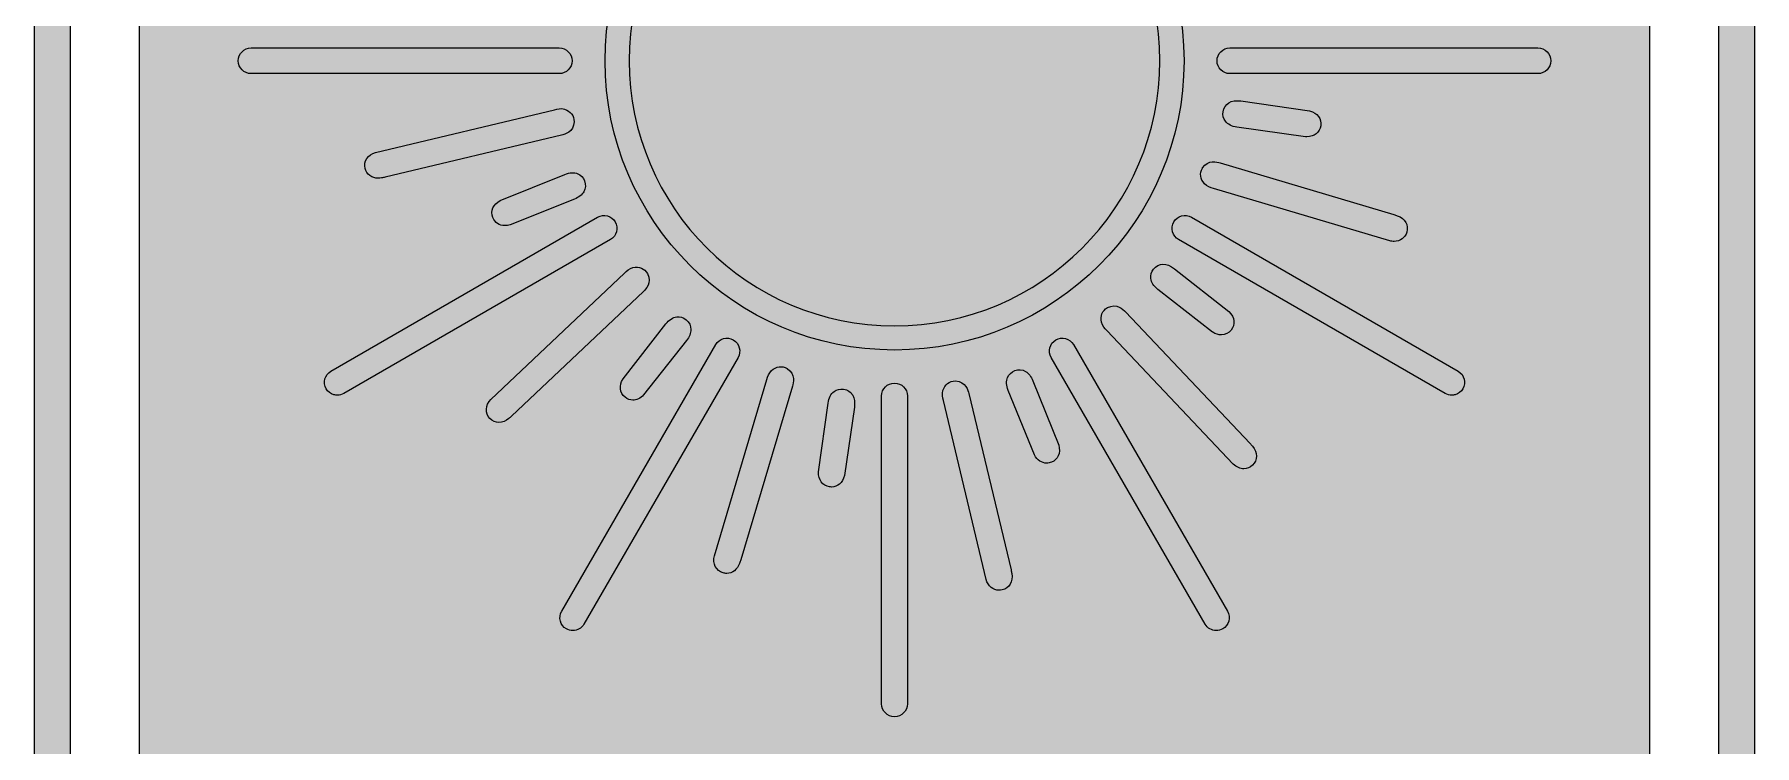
# Model space of a CAD drawing. Header units: inches. Extents: x 2.7 to 9.9, y -12 to 0.
# Drawn here: x 2.73 to 9.88, y -7.77 to -4.81 of the extents above; entities that cross this region are included whole.
import ezdxf

# ---------------------------------------------------------------- set-up
doc = ezdxf.new("R2010")
doc.units = ezdxf.units.IN
doc.header["$MEASUREMENT"] = 0
doc.layers.add('Layer 1', color=7, linetype='Continuous')

# ---------------------------------------------------------------- blocks, each defined once
blk = doc.blocks.new('block 2')
at = {"layer": 'Layer 1', "lineweight": 0}
for points, knots in [([(8.8373, -1.0164), (8.1619, -0.3638), (7.2642, -0.0043), (6.3091, -0.0043), (5.354, -0.0043), (4.4558, -0.3638), (3.7808, -1.0164), (3.1053, -1.6685), (2.7332, -2.5364), (2.7332, -3.4588), (2.7332, -3.4588), (2.7332, -8.5494), (2.7332, -8.5494), (2.7332, -9.4723), (3.1053, -10.3401), (3.7808, -10.9923), (4.4558, -11.6449), (5.354, -12.0043), (6.3091, -12.0043), (7.2642, -12.0043), (8.1619, -11.6449), (8.8373, -10.9923), (9.5128, -10.3401), (9.8844, -9.4723), (9.8844, -8.5494), (9.8844, -8.5494), (9.8844, -3.4588), (9.8844, -3.4588), (9.8844, -2.5364), (9.5128, -1.6685), (8.8373, -1.0164)], [0, 0, 0, 0, 1, 1, 1, 2, 2, 2, 3, 3, 3, 4, 4, 4, 5, 5, 5, 6, 6, 6, 7, 7, 7, 8, 8, 8, 9, 9, 9, 10, 10, 10, 10]), ([(9.736, -8.5494), (9.736, -9.4625), (9.3518, -10.2902), (8.7309, -10.8896), (8.1105, -11.4894), (7.2539, -11.8606), (6.3091, -11.8606), (4.4194, -11.8606), (2.8822, -10.3751), (2.8822, -8.5494), (2.8822, -8.5494), (2.8822, -3.4588), (2.8822, -3.4588), (2.8822, -1.6331), (4.4194, -0.1476), (6.3091, -0.1476), (8.1987, -0.1476), (9.736, -1.6331), (9.736, -3.4588), (9.736, -3.4588), (9.736, -8.5494), (9.736, -8.5494)], [0, 0, 0, 0, 1, 1, 1, 2, 2, 2, 3, 3, 3, 4, 4, 4, 5, 5, 5, 6, 6, 6, 7, 7, 7, 7])]:
    blk.add_open_spline(points, degree=3, knots=knots, dxfattribs=at)
blk = doc.blocks.new('block 3')
at = {"layer": 'Layer 1', "lineweight": 0}
for points in [[(6.3091, -3.7146), (5.6452, -3.7146), (5.1056, -4.2542), (5.1056, -4.9181), (5.1056, -5.5814), (5.6452, -6.121), (6.3091, -6.121), (6.9724, -6.121), (7.5125, -5.5814), (7.5125, -4.9181), (7.5125, -4.2542), (6.9724, -3.7146), (6.3091, -3.7146)], [(6.3091, -6.0207), (5.7008, -6.0207), (5.206, -5.5263), (5.206, -4.9181), (5.206, -4.3098), (5.7008, -3.815), (6.3091, -3.815), (6.9173, -3.815), (7.4117, -4.3098), (7.4117, -4.9181), (7.4117, -5.5263), (6.9173, -6.0207), (6.3091, -6.0207)]]:
    blk.add_open_spline(points, degree=3, knots=[0, 0, 0, 0, 1, 1, 1, 2, 2, 2, 3, 3, 3, 4, 4, 4, 4], dxfattribs=at)

msp = doc.modelspace()

# ---------------------------------------------------------------- hatches: boundary and pattern name
at = {"layer": 'Layer 1', "true_color": 0xa16e58}
h = msp.add_hatch(color=35, dxfattribs=at)
h.dxf.hatch_style = 2
edge = h.paths.add_edge_path()
edge.add_spline(control_points=[(8.8373, -1.0164), (8.1619, -0.3638), (7.2642, -0.0043), (6.3091, -0.0043), (5.354, -0.0043), (4.4558, -0.3638), (3.7808, -1.0164), (3.1053, -1.6685), (2.7332, -2.5364), (2.7332, -3.4588), (2.7332, -3.4588), (2.7332, -8.5494), (2.7332, -8.5494), (2.7332, -9.4723), (3.1053, -10.3401), (3.7808, -10.9923), (4.4558, -11.6449), (5.354, -12.0043), (6.3091, -12.0043), (7.2642, -12.0043), (8.1619, -11.6449), (8.8373, -10.9923), (9.5128, -10.3401), (9.8844, -9.4723), (9.8844, -8.5494), (9.8844, -8.5494), (9.8844, -3.4588), (9.8844, -3.4588), (9.8844, -2.5364), (9.5128, -1.6685), (8.8373, -1.0164)], knot_values=[0, 0, 0, 0, 1, 1, 1, 2, 2, 2, 3, 3, 3, 4, 4, 4, 5, 5, 5, 6, 6, 6, 7, 7, 7, 8, 8, 8, 9, 9, 9, 10, 10, 10, 10], degree=3, periodic=1)
edge = h.paths.add_edge_path()
edge.add_spline(control_points=[(9.736, -8.5494), (9.736, -9.4625), (9.3518, -10.2902), (8.7309, -10.8896), (8.1105, -11.4894), (7.2539, -11.8606), (6.3091, -11.8606), (4.4194, -11.8606), (2.8822, -10.3751), (2.8822, -8.5494), (2.8822, -8.5494), (2.8822, -3.4588), (2.8822, -3.4588), (2.8822, -1.6331), (4.4194, -0.1476), (6.3091, -0.1476), (8.1987, -0.1476), (9.736, -1.6331), (9.736, -3.4588), (9.736, -3.4588), (9.736, -8.5494), (9.736, -8.5494)], knot_values=[0, 0, 0, 0, 1, 1, 1, 2, 2, 2, 3, 3, 3, 4, 4, 4, 5, 5, 5, 6, 6, 6, 7, 7, 7, 7], degree=3, periodic=1)
h = msp.add_hatch(color=35, dxfattribs=at)
h.dxf.hatch_style = 2
edge = h.paths.add_edge_path()
edge.add_spline(control_points=[(9.4484, -3.6054), (9.4484, -3.6054), (9.4484, -8.4033), (9.4484, -8.4033), (9.4484, -10.1371), (8.0428, -11.5427), (6.3091, -11.5427), (5.9361, -11.5427), (5.578, -11.4778), (5.2461, -11.3583), (4.8143, -11.2028), (4.4269, -10.9559), (4.1066, -10.6408), (3.5278, -10.0713), (3.1692, -9.2791), (3.1692, -8.4033), (3.1692, -8.4033), (3.1692, -3.6054), (3.1692, -3.6054), (3.1692, -1.8716), (4.5748, -0.466), (6.3091, -0.466), (7.1759, -0.466), (7.9607, -0.8175), (8.5288, -1.3857), (9.0969, -1.9538), (9.4484, -2.7385), (9.4484, -3.6054)], knot_values=[0, 0, 0, 0, 1, 1, 1, 2, 2, 2, 3, 3, 3, 4, 4, 4, 5, 5, 5, 6, 6, 6, 7, 7, 7, 8, 8, 8, 9, 9, 9, 9], degree=3, periodic=1)
at = {"layer": 'Layer 1', "true_color": 0xf8efe3}
h = msp.add_hatch(color=7, dxfattribs=at)
h.dxf.hatch_style = 2
edge = h.paths.add_edge_path()
edge.add_spline(control_points=[(6.3091, -3.7146), (5.6452, -3.7146), (5.1056, -4.2542), (5.1056, -4.9181), (5.1056, -5.5814), (5.6452, -6.121), (6.3091, -6.121), (6.9724, -6.121), (7.5125, -5.5814), (7.5125, -4.9181), (7.5125, -4.2542), (6.9724, -3.7146), (6.3091, -3.7146)], knot_values=[0, 0, 0, 0, 1, 1, 1, 2, 2, 2, 3, 3, 3, 4, 4, 4, 4], degree=3, periodic=1)
edge = h.paths.add_edge_path()
edge.add_spline(control_points=[(6.3091, -6.0207), (5.7008, -6.0207), (5.206, -5.5263), (5.206, -4.9181), (5.206, -4.3098), (5.7008, -3.815), (6.3091, -3.815), (6.9173, -3.815), (7.4117, -4.3098), (7.4117, -4.9181), (7.4117, -5.5263), (6.9173, -6.0207), (6.3091, -6.0207)], knot_values=[0, 0, 0, 0, 1, 1, 1, 2, 2, 2, 3, 3, 3, 4, 4, 4, 4], degree=3, periodic=1)
h = msp.add_hatch(color=7, dxfattribs=at)
h.dxf.hatch_style = 2
edge = h.paths.add_edge_path()
edge.add_spline(control_points=[(4.9683, -4.9179), (4.9683, -4.8884), (4.9443, -4.8644), (4.9148, -4.8644), (4.9148, -4.8644), (3.6342, -4.8644), (3.6342, -4.8644), (3.6047, -4.8644), (3.5807, -4.8884), (3.5807, -4.9179), (3.5807, -4.9475), (3.6047, -4.9715), (3.6342, -4.9715), (3.6342, -4.9715), (4.9148, -4.9715), (4.9148, -4.9715), (4.9443, -4.9715), (4.9683, -4.9475), (4.9683, -4.9179)], knot_values=[0, 0, 0, 0, 1, 1, 1, 2, 2, 2, 3, 3, 3, 4, 4, 4, 5, 5, 5, 6, 6, 6, 6], degree=3, periodic=1)
h = msp.add_hatch(color=7, dxfattribs=at)
h.dxf.hatch_style = 2
edge = h.paths.add_edge_path()
edge.add_spline(control_points=[(8.9837, -4.8644), (8.9837, -4.8644), (7.7032, -4.8644), (7.7032, -4.8644), (7.6736, -4.8644), (7.6496, -4.8884), (7.6496, -4.9179), (7.6496, -4.9475), (7.6736, -4.9715), (7.7032, -4.9715), (7.7032, -4.9715), (8.9837, -4.9715), (8.9837, -4.9715), (9.0133, -4.9715), (9.0373, -4.9475), (9.0373, -4.9179), (9.0373, -4.8884), (9.0133, -4.8644), (8.9837, -4.8644)], knot_values=[0, 0, 0, 0, 1, 1, 1, 2, 2, 2, 3, 3, 3, 4, 4, 4, 5, 5, 5, 6, 6, 6, 6], degree=3, periodic=1)
h = msp.add_hatch(color=7, dxfattribs=at)
h.dxf.hatch_style = 2
edge = h.paths.add_edge_path()
edge.add_spline(control_points=[(4.9772, -5.1714), (4.9767, -5.1454), (4.9629, -5.1274), (4.9373, -5.1193), (4.9218, -5.1143), (4.9079, -5.1181), (4.8956, -5.1214), (4.8956, -5.1214), (4.1518, -5.2988), (4.1518, -5.2988), (4.1192, -5.3077), (4.1008, -5.3357), (4.1082, -5.3654), (4.1145, -5.391), (4.1359, -5.4063), (4.1632, -5.4063), (4.1675, -5.4063), (4.172, -5.4059), (4.1766, -5.4052), (4.1815, -5.4043), (4.1865, -5.4034), (4.1914, -5.4022), (4.1914, -5.4022), (4.9248, -5.2268), (4.9248, -5.2268), (4.9371, -5.2238), (4.9747, -5.2148), (4.9772, -5.1714)], knot_values=[0, 0, 0, 0, 1, 1, 1, 2, 2, 2, 3, 3, 3, 4, 4, 4, 5, 5, 5, 6, 6, 6, 7, 7, 7, 8, 8, 8, 9, 9, 9, 9], degree=3, periodic=1)
h = msp.add_hatch(color=7, dxfattribs=at)
h.dxf.hatch_style = 2
edge = h.paths.add_edge_path()
edge.add_spline(control_points=[(7.7325, -5.1941), (7.7325, -5.1941), (8.018, -5.2338), (8.018, -5.2338), (8.018, -5.2338), (8.0192, -5.2339), (8.0192, -5.2339), (8.0205, -5.234), (8.0217, -5.234), (8.023, -5.234), (8.0538, -5.234), (8.0769, -5.2159), (8.0811, -5.1882), (8.0855, -5.1591), (8.0677, -5.1348), (8.0342, -5.1261), (8.0342, -5.1261), (7.749, -5.0851), (7.749, -5.0851), (7.7087, -5.0792), (7.6796, -5.0968), (7.6749, -5.1297), (7.6728, -5.1446), (7.676, -5.1583), (7.6843, -5.1693), (7.6943, -5.1825), (7.7109, -5.1911), (7.7325, -5.1941)], knot_values=[0, 0, 0, 0, 1, 1, 1, 2, 2, 2, 3, 3, 3, 4, 4, 4, 5, 5, 5, 6, 6, 6, 7, 7, 7, 8, 8, 8, 9, 9, 9, 9], degree=3, periodic=1)
h = msp.add_hatch(color=7, dxfattribs=at)
h.dxf.hatch_style = 2
edge = h.paths.add_edge_path()
edge.add_spline(control_points=[(7.5896, -5.3634), (7.5896, -5.3634), (7.589, -5.3643), (7.589, -5.3643), (7.5765, -5.3871), (7.5795, -5.4096), (7.5976, -5.4294), (7.6086, -5.4415), (7.6226, -5.4452), (7.6349, -5.4485), (7.6349, -5.4485), (8.3675, -5.6667), (8.3675, -5.6667), (8.3737, -5.6683), (8.3798, -5.6691), (8.3857, -5.6691), (8.4108, -5.6691), (8.4318, -5.6547), (8.4387, -5.6308), (8.4471, -5.6015), (8.4312, -5.5739), (8.3992, -5.5622), (8.3945, -5.5605), (8.3898, -5.5588), (8.385, -5.5573), (8.385, -5.5573), (7.6622, -5.3425), (7.6622, -5.3425), (7.65, -5.3389), (7.6129, -5.328), (7.5896, -5.3634)], knot_values=[0, 0, 0, 0, 1, 1, 1, 2, 2, 2, 3, 3, 3, 4, 4, 4, 5, 5, 5, 6, 6, 6, 7, 7, 7, 8, 8, 8, 9, 9, 9, 10, 10, 10, 10], degree=3, periodic=1)
h = msp.add_hatch(color=7, dxfattribs=at)
h.dxf.hatch_style = 2
edge = h.paths.add_edge_path()
edge.add_spline(control_points=[(4.6894, -5.6033), (4.6962, -5.6033), (4.7033, -5.6023), (4.7108, -5.6003), (4.7108, -5.6003), (4.9783, -5.4932), (4.9783, -5.4932), (4.9961, -5.4861), (5.0095, -5.4756), (5.0171, -5.4629), (5.0253, -5.4491), (5.0264, -5.433), (5.0202, -5.4175), (5.0146, -5.4035), (5.0049, -5.3933), (4.9923, -5.3879), (4.977, -5.3814), (4.9583, -5.3824), (4.9381, -5.3906), (4.9381, -5.3906), (4.6699, -5.4994), (4.6699, -5.4994), (4.6409, -5.5145), (4.6285, -5.5428), (4.6392, -5.5699), (4.6475, -5.5913), (4.666, -5.6033), (4.6894, -5.6033)], knot_values=[0, 0, 0, 0, 1, 1, 1, 2, 2, 2, 3, 3, 3, 4, 4, 4, 5, 5, 5, 6, 6, 6, 7, 7, 7, 8, 8, 8, 9, 9, 9, 9], degree=3, periodic=1)
h = msp.add_hatch(color=7, dxfattribs=at)
h.dxf.hatch_style = 2
edge = h.paths.add_edge_path()
edge.add_spline(control_points=[(5.148, -5.5883), (5.1332, -5.5627), (5.1004, -5.5538), (5.0748, -5.5687), (5.0748, -5.5687), (3.9658, -6.2089), (3.9658, -6.2089), (3.9402, -6.2237), (3.9314, -6.2565), (3.9462, -6.2821), (3.9533, -6.2945), (3.9649, -6.3034), (3.9787, -6.3071), (3.9833, -6.3083), (3.988, -6.3089), (3.9927, -6.3089), (4.0019, -6.3089), (4.0111, -6.3065), (4.0194, -6.3017), (4.0194, -6.3017), (5.1283, -5.6614), (5.1283, -5.6614), (5.1539, -5.6467), (5.1627, -5.6138), (5.148, -5.5883)], knot_values=[0, 0, 0, 0, 1, 1, 1, 2, 2, 2, 3, 3, 3, 4, 4, 4, 5, 5, 5, 6, 6, 6, 7, 7, 7, 8, 8, 8, 8], degree=3, periodic=1)
h = msp.add_hatch(color=7, dxfattribs=at)
h.dxf.hatch_style = 2
edge = h.paths.add_edge_path()
edge.add_spline(control_points=[(8.6522, -6.2089), (8.6522, -6.2089), (7.5432, -5.5687), (7.5432, -5.5687), (7.5308, -5.5615), (7.5163, -5.5597), (7.5025, -5.5633), (7.4887, -5.567), (7.4772, -5.5759), (7.47, -5.5883), (7.4553, -5.6138), (7.464, -5.6467), (7.4896, -5.6614), (7.4896, -5.6614), (8.5986, -6.3017), (8.5986, -6.3017), (8.6069, -6.3065), (8.616, -6.3089), (8.6253, -6.3089), (8.63, -6.3089), (8.6346, -6.3083), (8.6393, -6.3071), (8.6531, -6.3034), (8.6646, -6.2945), (8.6718, -6.2821), (8.6865, -6.2566), (8.6777, -6.2237), (8.6522, -6.2089)], knot_values=[0, 0, 0, 0, 1, 1, 1, 2, 2, 2, 3, 3, 3, 4, 4, 4, 5, 5, 5, 6, 6, 6, 7, 7, 7, 8, 8, 8, 9, 9, 9, 9], degree=3, periodic=1)
h = msp.add_hatch(color=7, dxfattribs=at)
h.dxf.hatch_style = 2
edge = h.paths.add_edge_path()
edge.add_spline(control_points=[(5.2824, -5.8033), (5.2689, -5.7811), (5.248, -5.7724), (5.2217, -5.7782), (5.2058, -5.7817), (5.1956, -5.7919), (5.1866, -5.8009), (5.1866, -5.8009), (4.6313, -6.3263), (4.6313, -6.3263), (4.6074, -6.3504), (4.6055, -6.3838), (4.6268, -6.4059), (4.6374, -6.4169), (4.6507, -6.4224), (4.6646, -6.4224), (4.6784, -6.4224), (4.6929, -6.4169), (4.7059, -6.406), (4.7059, -6.406), (4.706, -6.406), (4.706, -6.406), (4.7098, -6.4028), (4.7136, -6.3996), (4.7172, -6.3962), (4.7172, -6.3962), (5.2647, -5.8775), (5.2647, -5.8775), (5.2739, -5.8688), (5.3019, -5.8421), (5.2824, -5.8033)], knot_values=[0, 0, 0, 0, 1, 1, 1, 2, 2, 2, 3, 3, 3, 4, 4, 4, 5, 5, 5, 6, 6, 6, 7, 7, 7, 8, 8, 8, 9, 9, 9, 10, 10, 10, 10], degree=3, periodic=1)
h = msp.add_hatch(color=7, dxfattribs=at)
h.dxf.hatch_style = 2
edge = h.paths.add_edge_path()
edge.add_spline(control_points=[(7.3743, -5.8233), (7.3764, -5.8397), (7.3866, -5.8555), (7.4037, -5.8688), (7.4037, -5.8688), (7.6311, -6.046), (7.6311, -6.046), (7.6311, -6.046), (7.6321, -6.0467), (7.6321, -6.0467), (7.6438, -6.0542), (7.6561, -6.0579), (7.6677, -6.0579), (7.6835, -6.0579), (7.6981, -6.0511), (7.7085, -6.0381), (7.7269, -6.015), (7.7236, -5.9851), (7.699, -5.9609), (7.699, -5.9609), (7.4725, -5.7827), (7.4725, -5.7827), (7.4406, -5.7576), (7.4066, -5.7581), (7.386, -5.7843), (7.3767, -5.7961), (7.3727, -5.8096), (7.3743, -5.8233)], knot_values=[0, 0, 0, 0, 1, 1, 1, 2, 2, 2, 3, 3, 3, 4, 4, 4, 5, 5, 5, 6, 6, 6, 7, 7, 7, 8, 8, 8, 9, 9, 9, 9], degree=3, periodic=1)
h = msp.add_hatch(color=7, dxfattribs=at)
h.dxf.hatch_style = 2
edge = h.paths.add_edge_path()
edge.add_spline(control_points=[(7.7872, -6.5097), (7.7872, -6.5097), (7.2686, -5.9622), (7.2686, -5.9622), (7.2598, -5.953), (7.2331, -5.9251), (7.1943, -5.9445), (7.1721, -5.958), (7.1634, -5.979), (7.1692, -6.0051), (7.1727, -6.0211), (7.1829, -6.0313), (7.1919, -6.0404), (7.1919, -6.0404), (7.7174, -6.5957), (7.7174, -6.5957), (7.7302, -6.6084), (7.7458, -6.6149), (7.7609, -6.6149), (7.774, -6.6149), (7.7867, -6.61), (7.7969, -6.6001), (7.8189, -6.579), (7.8189, -6.5472), (7.7971, -6.521), (7.7939, -6.5171), (7.7906, -6.5134), (7.7872, -6.5097)], knot_values=[0, 0, 0, 0, 1, 1, 1, 2, 2, 2, 3, 3, 3, 4, 4, 4, 5, 5, 5, 6, 6, 6, 7, 7, 7, 8, 8, 8, 9, 9, 9, 9], degree=3, periodic=1)
h = msp.add_hatch(color=7, dxfattribs=at)
h.dxf.hatch_style = 2
edge = h.paths.add_edge_path()
edge.add_spline(control_points=[(5.4037, -5.9833), (5.3872, -5.9854), (5.3714, -5.9955), (5.3581, -6.0127), (5.3581, -6.0127), (5.1802, -6.2411), (5.1802, -6.2411), (5.1626, -6.2686), (5.1661, -6.2993), (5.1889, -6.3175), (5.1987, -6.3253), (5.2097, -6.3292), (5.2211, -6.3292), (5.2363, -6.3292), (5.2521, -6.3221), (5.266, -6.308), (5.266, -6.308), (5.4442, -6.0815), (5.4442, -6.0815), (5.4561, -6.0664), (5.4624, -6.0506), (5.4626, -6.0358), (5.4628, -6.0198), (5.4557, -6.0053), (5.4426, -5.995), (5.4308, -5.9856), (5.4172, -5.9815), (5.4037, -5.9833)], knot_values=[0, 0, 0, 0, 1, 1, 1, 2, 2, 2, 3, 3, 3, 4, 4, 4, 5, 5, 5, 6, 6, 6, 7, 7, 7, 8, 8, 8, 9, 9, 9, 9], degree=3, periodic=1)
h = msp.add_hatch(color=7, dxfattribs=at)
h.dxf.hatch_style = 2
edge = h.paths.add_edge_path()
edge.add_spline(control_points=[(5.6636, -6.1115), (5.6599, -6.0977), (5.651, -6.0861), (5.6387, -6.079), (5.6131, -6.0642), (5.5803, -6.073), (5.5655, -6.0986), (5.5655, -6.0986), (4.9252, -7.2076), (4.9252, -7.2076), (4.9181, -7.22), (4.9162, -7.2344), (4.9199, -7.2482), (4.9236, -7.262), (4.9324, -7.2736), (4.9448, -7.2807), (4.9532, -7.2856), (4.9624, -7.2879), (4.9715, -7.2879), (4.99, -7.2879), (5.0081, -7.2783), (5.018, -7.2611), (5.018, -7.2611), (5.6583, -6.1521), (5.6583, -6.1521), (5.6654, -6.1397), (5.6673, -6.1253), (5.6636, -6.1115)], knot_values=[0, 0, 0, 0, 1, 1, 1, 2, 2, 2, 3, 3, 3, 4, 4, 4, 5, 5, 5, 6, 6, 6, 7, 7, 7, 8, 8, 8, 9, 9, 9, 9], degree=3, periodic=1)
h = msp.add_hatch(color=7, dxfattribs=at)
h.dxf.hatch_style = 2
edge = h.paths.add_edge_path()
edge.add_spline(control_points=[(7.0525, -6.0986), (7.0377, -6.073), (7.0049, -6.0641), (6.9793, -6.079), (6.9669, -6.0861), (6.9581, -6.0977), (6.9543, -6.1115), (6.9506, -6.1253), (6.9525, -6.1397), (6.9597, -6.1521), (6.9597, -6.1521), (7.6, -7.2611), (7.6, -7.2611), (7.6099, -7.2783), (7.6279, -7.2879), (7.6464, -7.2879), (7.6555, -7.2879), (7.6647, -7.2856), (7.6731, -7.2807), (7.6855, -7.2736), (7.6944, -7.262), (7.6981, -7.2482), (7.7018, -7.2344), (7.6999, -7.22), (7.6928, -7.2076), (7.6928, -7.2076), (7.0525, -6.0986), (7.0525, -6.0986)], knot_values=[0, 0, 0, 0, 1, 1, 1, 2, 2, 2, 3, 3, 3, 4, 4, 4, 5, 5, 5, 6, 6, 6, 7, 7, 7, 8, 8, 8, 9, 9, 9, 9], degree=3, periodic=1)
h = msp.add_hatch(color=7, dxfattribs=at)
h.dxf.hatch_style = 2
edge = h.paths.add_edge_path()
edge.add_spline(control_points=[(5.8626, -6.198), (5.8398, -6.1855), (5.8173, -6.1884), (5.7975, -6.2065), (5.7855, -6.2175), (5.7817, -6.2315), (5.7784, -6.2438), (5.7784, -6.2438), (5.5602, -6.9765), (5.5602, -6.9765), (5.5516, -7.0093), (5.5667, -7.0392), (5.5962, -7.0476), (5.6014, -7.0491), (5.6066, -7.0499), (5.6116, -7.0499), (5.6348, -7.0499), (5.6551, -7.0345), (5.6648, -7.0082), (5.6665, -7.0035), (5.6681, -6.9988), (5.6696, -6.994), (5.6696, -6.994), (5.8844, -6.2711), (5.8844, -6.2711), (5.888, -6.2589), (5.899, -6.2218), (5.8626, -6.198)], knot_values=[0, 0, 0, 0, 1, 1, 1, 2, 2, 2, 3, 3, 3, 4, 4, 4, 5, 5, 5, 6, 6, 6, 7, 7, 7, 8, 8, 8, 9, 9, 9, 9], degree=3, periodic=1)
h = msp.add_hatch(color=7, dxfattribs=at)
h.dxf.hatch_style = 2
edge = h.paths.add_edge_path()
edge.add_spline(control_points=[(6.8843, -6.2486), (6.8771, -6.2308), (6.8666, -6.2174), (6.8539, -6.2098), (6.8401, -6.2017), (6.824, -6.2005), (6.8085, -6.2068), (6.7945, -6.2123), (6.7843, -6.222), (6.7789, -6.2347), (6.7725, -6.2499), (6.7734, -6.2687), (6.7816, -6.2888), (6.7816, -6.2888), (6.8905, -6.5571), (6.8905, -6.5571), (6.9019, -6.5791), (6.9211, -6.5915), (6.9415, -6.5915), (6.9479, -6.5915), (6.9545, -6.5903), (6.961, -6.5878), (6.9884, -6.577), (7.0005, -6.5495), (6.9913, -6.5162), (6.9913, -6.5162), (6.8843, -6.2486), (6.8843, -6.2486)], knot_values=[0, 0, 0, 0, 1, 1, 1, 2, 2, 2, 3, 3, 3, 4, 4, 4, 5, 5, 5, 6, 6, 6, 7, 7, 7, 8, 8, 8, 9, 9, 9, 9], degree=3, periodic=1)
h = msp.add_hatch(color=7, dxfattribs=at)
h.dxf.hatch_style = 2
edge = h.paths.add_edge_path()
edge.add_spline(control_points=[(6.0972, -6.2839), (6.0823, -6.2818), (6.0686, -6.285), (6.0576, -6.2933), (6.0444, -6.3032), (6.0358, -6.3199), (6.0329, -6.3415), (6.0329, -6.3415), (5.993, -6.6282), (5.993, -6.6282), (5.9915, -6.6608), (6.0099, -6.6857), (6.0387, -6.69), (6.0417, -6.6905), (6.0446, -6.6907), (6.0474, -6.6907), (6.0726, -6.6907), (6.093, -6.6733), (6.1008, -6.6432), (6.1008, -6.6432), (6.1419, -6.358), (6.1419, -6.358), (6.1446, -6.339), (6.1422, -6.3221), (6.135, -6.3092), (6.1271, -6.2952), (6.1137, -6.2862), (6.0972, -6.2839)], knot_values=[0, 0, 0, 0, 1, 1, 1, 2, 2, 2, 3, 3, 3, 4, 4, 4, 5, 5, 5, 6, 6, 6, 7, 7, 7, 8, 8, 8, 9, 9, 9, 9], degree=3, periodic=1)
h = msp.add_hatch(color=7, dxfattribs=at)
h.dxf.hatch_style = 2
edge = h.paths.add_edge_path()
edge.add_spline(control_points=[(6.309, -6.2586), (6.2794, -6.2586), (6.2554, -6.2826), (6.2554, -6.3121), (6.2554, -6.3121), (6.2554, -7.5927), (6.2554, -7.5927), (6.2554, -7.6222), (6.2794, -7.6463), (6.309, -7.6463), (6.3385, -7.6463), (6.3625, -7.6222), (6.3625, -7.5927), (6.3625, -7.5927), (6.3625, -6.3121), (6.3625, -6.3121), (6.3625, -6.2826), (6.3385, -6.2586), (6.309, -6.2586)], knot_values=[0, 0, 0, 0, 1, 1, 1, 2, 2, 2, 3, 3, 3, 4, 4, 4, 5, 5, 5, 6, 6, 6, 6], degree=3, periodic=1)
h = msp.add_hatch(color=7, dxfattribs=at)
h.dxf.hatch_style = 2
edge = h.paths.add_edge_path()
edge.add_spline(control_points=[(6.7932, -7.0356), (6.7932, -7.0356), (6.6179, -6.3022), (6.6179, -6.3022), (6.6179, -6.3022), (6.6178, -6.3021), (6.6178, -6.3021), (6.6149, -6.2898), (6.6058, -6.2522), (6.5624, -6.2497), (6.5364, -6.2502), (6.5184, -6.264), (6.5103, -6.2896), (6.5054, -6.3052), (6.5091, -6.3191), (6.5124, -6.3314), (6.5124, -6.3314), (6.6898, -7.0751), (6.6898, -7.0751), (6.6974, -7.1029), (6.7188, -7.1204), (6.7434, -7.1204), (6.7477, -7.1204), (6.7521, -7.1198), (6.7565, -7.1187), (6.7861, -7.1114), (6.802, -7.0838), (6.7962, -7.0503), (6.7953, -7.0453), (6.7944, -7.0404), (6.7932, -7.0356)], knot_values=[0, 0, 0, 0, 1, 1, 1, 2, 2, 2, 3, 3, 3, 4, 4, 4, 5, 5, 5, 6, 6, 6, 7, 7, 7, 8, 8, 8, 9, 9, 9, 10, 10, 10, 10], degree=3, periodic=1)

# ---------------------------------------------------------------- linework, layer by layer
at = {"layer": 'Layer 1', "lineweight": 0}
for points, knots in [([(9.4484, -3.6054), (9.4484, -3.6054), (9.4484, -8.4033), (9.4484, -8.4033), (9.4484, -10.1371), (8.0428, -11.5427), (6.3091, -11.5427), (5.9361, -11.5427), (5.578, -11.4778), (5.2461, -11.3583), (4.8143, -11.2028), (4.4269, -10.9559), (4.1066, -10.6408), (3.5278, -10.0713), (3.1692, -9.2791), (3.1692, -8.4033), (3.1692, -8.4033), (3.1692, -3.6054), (3.1692, -3.6054), (3.1692, -1.8716), (4.5748, -0.466), (6.3091, -0.466), (7.1759, -0.466), (7.9607, -0.8175), (8.5288, -1.3857), (9.0969, -1.9538), (9.4484, -2.7385), (9.4484, -3.6054)], [0, 0, 0, 0, 1, 1, 1, 2, 2, 2, 3, 3, 3, 4, 4, 4, 5, 5, 5, 6, 6, 6, 7, 7, 7, 8, 8, 8, 9, 9, 9, 9]), ([(4.9683, -4.9179), (4.9683, -4.8884), (4.9443, -4.8644), (4.9148, -4.8644), (4.9148, -4.8644), (3.6342, -4.8644), (3.6342, -4.8644), (3.6047, -4.8644), (3.5807, -4.8884), (3.5807, -4.9179), (3.5807, -4.9475), (3.6047, -4.9715), (3.6342, -4.9715), (3.6342, -4.9715), (4.9148, -4.9715), (4.9148, -4.9715), (4.9443, -4.9715), (4.9683, -4.9475), (4.9683, -4.9179)], [0, 0, 0, 0, 1, 1, 1, 2, 2, 2, 3, 3, 3, 4, 4, 4, 5, 5, 5, 6, 6, 6, 6]), ([(8.9837, -4.8644), (8.9837, -4.8644), (7.7032, -4.8644), (7.7032, -4.8644), (7.6736, -4.8644), (7.6496, -4.8884), (7.6496, -4.9179), (7.6496, -4.9475), (7.6736, -4.9715), (7.7032, -4.9715), (7.7032, -4.9715), (8.9837, -4.9715), (8.9837, -4.9715), (9.0133, -4.9715), (9.0373, -4.9475), (9.0373, -4.9179), (9.0373, -4.8884), (9.0133, -4.8644), (8.9837, -4.8644)], [0, 0, 0, 0, 1, 1, 1, 2, 2, 2, 3, 3, 3, 4, 4, 4, 5, 5, 5, 6, 6, 6, 6]), ([(4.9772, -5.1714), (4.9767, -5.1454), (4.9629, -5.1274), (4.9373, -5.1193), (4.9218, -5.1143), (4.9079, -5.1181), (4.8956, -5.1214), (4.8956, -5.1214), (4.1518, -5.2988), (4.1518, -5.2988), (4.1192, -5.3077), (4.1008, -5.3357), (4.1082, -5.3654), (4.1145, -5.391), (4.1359, -5.4063), (4.1632, -5.4063), (4.1675, -5.4063), (4.172, -5.4059), (4.1766, -5.4052), (4.1815, -5.4043), (4.1865, -5.4034), (4.1914, -5.4022), (4.1914, -5.4022), (4.9248, -5.2268), (4.9248, -5.2268), (4.9371, -5.2238), (4.9747, -5.2148), (4.9772, -5.1714)], [0, 0, 0, 0, 1, 1, 1, 2, 2, 2, 3, 3, 3, 4, 4, 4, 5, 5, 5, 6, 6, 6, 7, 7, 7, 8, 8, 8, 9, 9, 9, 9]), ([(7.7325, -5.1941), (7.7325, -5.1941), (8.018, -5.2338), (8.018, -5.2338), (8.018, -5.2338), (8.0192, -5.2339), (8.0192, -5.2339), (8.0205, -5.234), (8.0217, -5.234), (8.023, -5.234), (8.0538, -5.234), (8.0769, -5.2159), (8.0811, -5.1882), (8.0855, -5.1591), (8.0677, -5.1348), (8.0342, -5.1261), (8.0342, -5.1261), (7.749, -5.0851), (7.749, -5.0851), (7.7087, -5.0792), (7.6796, -5.0968), (7.6749, -5.1297), (7.6728, -5.1446), (7.676, -5.1583), (7.6843, -5.1693), (7.6943, -5.1825), (7.7109, -5.1911), (7.7325, -5.1941)], [0, 0, 0, 0, 1, 1, 1, 2, 2, 2, 3, 3, 3, 4, 4, 4, 5, 5, 5, 6, 6, 6, 7, 7, 7, 8, 8, 8, 9, 9, 9, 9]), ([(7.5896, -5.3634), (7.5896, -5.3634), (7.589, -5.3643), (7.589, -5.3643), (7.5765, -5.3871), (7.5795, -5.4096), (7.5976, -5.4294), (7.6086, -5.4415), (7.6226, -5.4452), (7.6349, -5.4485), (7.6349, -5.4485), (8.3675, -5.6667), (8.3675, -5.6667), (8.3737, -5.6683), (8.3798, -5.6691), (8.3857, -5.6691), (8.4108, -5.6691), (8.4318, -5.6547), (8.4387, -5.6308), (8.4471, -5.6015), (8.4312, -5.5739), (8.3992, -5.5622), (8.3945, -5.5605), (8.3898, -5.5588), (8.385, -5.5573), (8.385, -5.5573), (7.6622, -5.3425), (7.6622, -5.3425), (7.65, -5.3389), (7.6129, -5.328), (7.5896, -5.3634)], [0, 0, 0, 0, 1, 1, 1, 2, 2, 2, 3, 3, 3, 4, 4, 4, 5, 5, 5, 6, 6, 6, 7, 7, 7, 8, 8, 8, 9, 9, 9, 10, 10, 10, 10]), ([(4.6894, -5.6033), (4.6962, -5.6033), (4.7033, -5.6023), (4.7108, -5.6003), (4.7108, -5.6003), (4.9783, -5.4932), (4.9783, -5.4932), (4.9961, -5.4861), (5.0095, -5.4756), (5.0171, -5.4629), (5.0253, -5.4491), (5.0264, -5.433), (5.0202, -5.4175), (5.0146, -5.4035), (5.0049, -5.3933), (4.9923, -5.3879), (4.977, -5.3814), (4.9583, -5.3824), (4.9381, -5.3906), (4.9381, -5.3906), (4.6699, -5.4994), (4.6699, -5.4994), (4.6409, -5.5145), (4.6285, -5.5428), (4.6392, -5.5699), (4.6475, -5.5913), (4.666, -5.6033), (4.6894, -5.6033)], [0, 0, 0, 0, 1, 1, 1, 2, 2, 2, 3, 3, 3, 4, 4, 4, 5, 5, 5, 6, 6, 6, 7, 7, 7, 8, 8, 8, 9, 9, 9, 9]), ([(5.148, -5.5883), (5.1332, -5.5627), (5.1004, -5.5538), (5.0748, -5.5687), (5.0748, -5.5687), (3.9658, -6.2089), (3.9658, -6.2089), (3.9402, -6.2237), (3.9314, -6.2565), (3.9462, -6.2821), (3.9533, -6.2945), (3.9649, -6.3034), (3.9787, -6.3071), (3.9833, -6.3083), (3.988, -6.3089), (3.9927, -6.3089), (4.0019, -6.3089), (4.0111, -6.3065), (4.0194, -6.3017), (4.0194, -6.3017), (5.1283, -5.6614), (5.1283, -5.6614), (5.1539, -5.6467), (5.1627, -5.6138), (5.148, -5.5883)], [0, 0, 0, 0, 1, 1, 1, 2, 2, 2, 3, 3, 3, 4, 4, 4, 5, 5, 5, 6, 6, 6, 7, 7, 7, 8, 8, 8, 8]), ([(8.6522, -6.2089), (8.6522, -6.2089), (7.5432, -5.5687), (7.5432, -5.5687), (7.5308, -5.5615), (7.5163, -5.5597), (7.5025, -5.5633), (7.4887, -5.567), (7.4772, -5.5759), (7.47, -5.5883), (7.4553, -5.6138), (7.464, -5.6467), (7.4896, -5.6614), (7.4896, -5.6614), (8.5986, -6.3017), (8.5986, -6.3017), (8.6069, -6.3065), (8.616, -6.3089), (8.6253, -6.3089), (8.63, -6.3089), (8.6346, -6.3083), (8.6393, -6.3071), (8.6531, -6.3034), (8.6646, -6.2945), (8.6718, -6.2821), (8.6865, -6.2566), (8.6777, -6.2237), (8.6522, -6.2089)], [0, 0, 0, 0, 1, 1, 1, 2, 2, 2, 3, 3, 3, 4, 4, 4, 5, 5, 5, 6, 6, 6, 7, 7, 7, 8, 8, 8, 9, 9, 9, 9]), ([(5.2824, -5.8033), (5.2689, -5.7811), (5.248, -5.7724), (5.2217, -5.7782), (5.2058, -5.7817), (5.1956, -5.7919), (5.1866, -5.8009), (5.1866, -5.8009), (4.6313, -6.3263), (4.6313, -6.3263), (4.6074, -6.3504), (4.6055, -6.3838), (4.6268, -6.4059), (4.6374, -6.4169), (4.6507, -6.4224), (4.6646, -6.4224), (4.6784, -6.4224), (4.6929, -6.4169), (4.7059, -6.406), (4.7059, -6.406), (4.706, -6.406), (4.706, -6.406), (4.7098, -6.4028), (4.7136, -6.3996), (4.7172, -6.3962), (4.7172, -6.3962), (5.2647, -5.8775), (5.2647, -5.8775), (5.2739, -5.8688), (5.3019, -5.8421), (5.2824, -5.8033)], [0, 0, 0, 0, 1, 1, 1, 2, 2, 2, 3, 3, 3, 4, 4, 4, 5, 5, 5, 6, 6, 6, 7, 7, 7, 8, 8, 8, 9, 9, 9, 10, 10, 10, 10]), ([(7.3743, -5.8233), (7.3764, -5.8397), (7.3866, -5.8555), (7.4037, -5.8688), (7.4037, -5.8688), (7.6311, -6.046), (7.6311, -6.046), (7.6311, -6.046), (7.6321, -6.0467), (7.6321, -6.0467), (7.6438, -6.0542), (7.6561, -6.0579), (7.6677, -6.0579), (7.6835, -6.0579), (7.6981, -6.0511), (7.7085, -6.0381), (7.7269, -6.015), (7.7236, -5.9851), (7.699, -5.9609), (7.699, -5.9609), (7.4725, -5.7827), (7.4725, -5.7827), (7.4406, -5.7576), (7.4066, -5.7581), (7.386, -5.7843), (7.3767, -5.7961), (7.3727, -5.8096), (7.3743, -5.8233)], [0, 0, 0, 0, 1, 1, 1, 2, 2, 2, 3, 3, 3, 4, 4, 4, 5, 5, 5, 6, 6, 6, 7, 7, 7, 8, 8, 8, 9, 9, 9, 9]), ([(7.7872, -6.5097), (7.7872, -6.5097), (7.2686, -5.9622), (7.2686, -5.9622), (7.2598, -5.953), (7.2331, -5.9251), (7.1943, -5.9445), (7.1721, -5.958), (7.1634, -5.979), (7.1692, -6.0051), (7.1727, -6.0211), (7.1829, -6.0313), (7.1919, -6.0404), (7.1919, -6.0404), (7.7174, -6.5957), (7.7174, -6.5957), (7.7302, -6.6084), (7.7458, -6.6149), (7.7609, -6.6149), (7.774, -6.6149), (7.7867, -6.61), (7.7969, -6.6001), (7.8189, -6.579), (7.8189, -6.5472), (7.7971, -6.521), (7.7939, -6.5171), (7.7906, -6.5134), (7.7872, -6.5097)], [0, 0, 0, 0, 1, 1, 1, 2, 2, 2, 3, 3, 3, 4, 4, 4, 5, 5, 5, 6, 6, 6, 7, 7, 7, 8, 8, 8, 9, 9, 9, 9]), ([(5.4037, -5.9833), (5.3872, -5.9854), (5.3714, -5.9955), (5.3581, -6.0127), (5.3581, -6.0127), (5.1802, -6.2411), (5.1802, -6.2411), (5.1626, -6.2686), (5.1661, -6.2993), (5.1889, -6.3175), (5.1987, -6.3253), (5.2097, -6.3292), (5.2211, -6.3292), (5.2363, -6.3292), (5.2521, -6.3221), (5.266, -6.308), (5.266, -6.308), (5.4442, -6.0815), (5.4442, -6.0815), (5.4561, -6.0664), (5.4624, -6.0506), (5.4626, -6.0358), (5.4628, -6.0198), (5.4557, -6.0053), (5.4426, -5.995), (5.4308, -5.9856), (5.4172, -5.9815), (5.4037, -5.9833)], [0, 0, 0, 0, 1, 1, 1, 2, 2, 2, 3, 3, 3, 4, 4, 4, 5, 5, 5, 6, 6, 6, 7, 7, 7, 8, 8, 8, 9, 9, 9, 9]), ([(5.6636, -6.1115), (5.6599, -6.0977), (5.651, -6.0861), (5.6387, -6.079), (5.6131, -6.0642), (5.5803, -6.073), (5.5655, -6.0986), (5.5655, -6.0986), (4.9252, -7.2076), (4.9252, -7.2076), (4.9181, -7.22), (4.9162, -7.2344), (4.9199, -7.2482), (4.9236, -7.262), (4.9324, -7.2736), (4.9448, -7.2807), (4.9532, -7.2856), (4.9624, -7.2879), (4.9715, -7.2879), (4.99, -7.2879), (5.0081, -7.2783), (5.018, -7.2611), (5.018, -7.2611), (5.6583, -6.1521), (5.6583, -6.1521), (5.6654, -6.1397), (5.6673, -6.1253), (5.6636, -6.1115)], [0, 0, 0, 0, 1, 1, 1, 2, 2, 2, 3, 3, 3, 4, 4, 4, 5, 5, 5, 6, 6, 6, 7, 7, 7, 8, 8, 8, 9, 9, 9, 9]), ([(7.0525, -6.0986), (7.0377, -6.073), (7.0049, -6.0641), (6.9793, -6.079), (6.9669, -6.0861), (6.9581, -6.0977), (6.9543, -6.1115), (6.9506, -6.1253), (6.9525, -6.1397), (6.9597, -6.1521), (6.9597, -6.1521), (7.6, -7.2611), (7.6, -7.2611), (7.6099, -7.2783), (7.6279, -7.2879), (7.6464, -7.2879), (7.6555, -7.2879), (7.6647, -7.2856), (7.6731, -7.2807), (7.6855, -7.2736), (7.6944, -7.262), (7.6981, -7.2482), (7.7018, -7.2344), (7.6999, -7.22), (7.6928, -7.2076), (7.6928, -7.2076), (7.0525, -6.0986), (7.0525, -6.0986)], [0, 0, 0, 0, 1, 1, 1, 2, 2, 2, 3, 3, 3, 4, 4, 4, 5, 5, 5, 6, 6, 6, 7, 7, 7, 8, 8, 8, 9, 9, 9, 9]), ([(5.8626, -6.198), (5.8398, -6.1855), (5.8173, -6.1884), (5.7975, -6.2065), (5.7855, -6.2175), (5.7817, -6.2315), (5.7784, -6.2438), (5.7784, -6.2438), (5.5602, -6.9765), (5.5602, -6.9765), (5.5516, -7.0093), (5.5667, -7.0392), (5.5962, -7.0476), (5.6014, -7.0491), (5.6066, -7.0499), (5.6116, -7.0499), (5.6348, -7.0499), (5.6551, -7.0345), (5.6648, -7.0082), (5.6665, -7.0035), (5.6681, -6.9988), (5.6696, -6.994), (5.6696, -6.994), (5.8844, -6.2711), (5.8844, -6.2711), (5.888, -6.2589), (5.899, -6.2218), (5.8626, -6.198)], [0, 0, 0, 0, 1, 1, 1, 2, 2, 2, 3, 3, 3, 4, 4, 4, 5, 5, 5, 6, 6, 6, 7, 7, 7, 8, 8, 8, 9, 9, 9, 9]), ([(6.8843, -6.2486), (6.8771, -6.2308), (6.8666, -6.2174), (6.8539, -6.2098), (6.8401, -6.2017), (6.824, -6.2005), (6.8085, -6.2068), (6.7945, -6.2123), (6.7843, -6.222), (6.7789, -6.2347), (6.7725, -6.2499), (6.7734, -6.2687), (6.7816, -6.2888), (6.7816, -6.2888), (6.8905, -6.5571), (6.8905, -6.5571), (6.9019, -6.5791), (6.9211, -6.5915), (6.9415, -6.5915), (6.9479, -6.5915), (6.9545, -6.5903), (6.961, -6.5878), (6.9884, -6.577), (7.0005, -6.5495), (6.9913, -6.5162), (6.9913, -6.5162), (6.8843, -6.2486), (6.8843, -6.2486)], [0, 0, 0, 0, 1, 1, 1, 2, 2, 2, 3, 3, 3, 4, 4, 4, 5, 5, 5, 6, 6, 6, 7, 7, 7, 8, 8, 8, 9, 9, 9, 9]), ([(6.0972, -6.2839), (6.0823, -6.2818), (6.0686, -6.285), (6.0576, -6.2933), (6.0444, -6.3032), (6.0358, -6.3199), (6.0329, -6.3415), (6.0329, -6.3415), (5.993, -6.6282), (5.993, -6.6282), (5.9915, -6.6608), (6.0099, -6.6857), (6.0387, -6.69), (6.0417, -6.6905), (6.0446, -6.6907), (6.0474, -6.6907), (6.0726, -6.6907), (6.093, -6.6733), (6.1008, -6.6432), (6.1008, -6.6432), (6.1419, -6.358), (6.1419, -6.358), (6.1446, -6.339), (6.1422, -6.3221), (6.135, -6.3092), (6.1271, -6.2952), (6.1137, -6.2862), (6.0972, -6.2839)], [0, 0, 0, 0, 1, 1, 1, 2, 2, 2, 3, 3, 3, 4, 4, 4, 5, 5, 5, 6, 6, 6, 7, 7, 7, 8, 8, 8, 9, 9, 9, 9]), ([(6.309, -6.2586), (6.2794, -6.2586), (6.2554, -6.2826), (6.2554, -6.3121), (6.2554, -6.3121), (6.2554, -7.5927), (6.2554, -7.5927), (6.2554, -7.6222), (6.2794, -7.6463), (6.309, -7.6463), (6.3385, -7.6463), (6.3625, -7.6222), (6.3625, -7.5927), (6.3625, -7.5927), (6.3625, -6.3121), (6.3625, -6.3121), (6.3625, -6.2826), (6.3385, -6.2586), (6.309, -6.2586)], [0, 0, 0, 0, 1, 1, 1, 2, 2, 2, 3, 3, 3, 4, 4, 4, 5, 5, 5, 6, 6, 6, 6]), ([(6.7932, -7.0356), (6.7932, -7.0356), (6.6179, -6.3022), (6.6179, -6.3022), (6.6179, -6.3022), (6.6178, -6.3021), (6.6178, -6.3021), (6.6149, -6.2898), (6.6058, -6.2522), (6.5624, -6.2497), (6.5364, -6.2502), (6.5184, -6.264), (6.5103, -6.2896), (6.5054, -6.3052), (6.5091, -6.3191), (6.5124, -6.3314), (6.5124, -6.3314), (6.6898, -7.0751), (6.6898, -7.0751), (6.6974, -7.1029), (6.7188, -7.1204), (6.7434, -7.1204), (6.7477, -7.1204), (6.7521, -7.1198), (6.7565, -7.1187), (6.7861, -7.1114), (6.802, -7.0838), (6.7962, -7.0503), (6.7953, -7.0453), (6.7944, -7.0404), (6.7932, -7.0356)], [0, 0, 0, 0, 1, 1, 1, 2, 2, 2, 3, 3, 3, 4, 4, 4, 5, 5, 5, 6, 6, 6, 7, 7, 7, 8, 8, 8, 9, 9, 9, 10, 10, 10, 10])]:
    msp.add_open_spline(points, degree=3, knots=knots, dxfattribs=at)

# ---------------------------------------------------------------- block references
at = {"layer": 'Layer 1'}
for name in ['block 2', 'block 3']:
    msp.add_blockref(name, (0, 0), dxfattribs=at)

doc.saveas('drawing.dxf')
